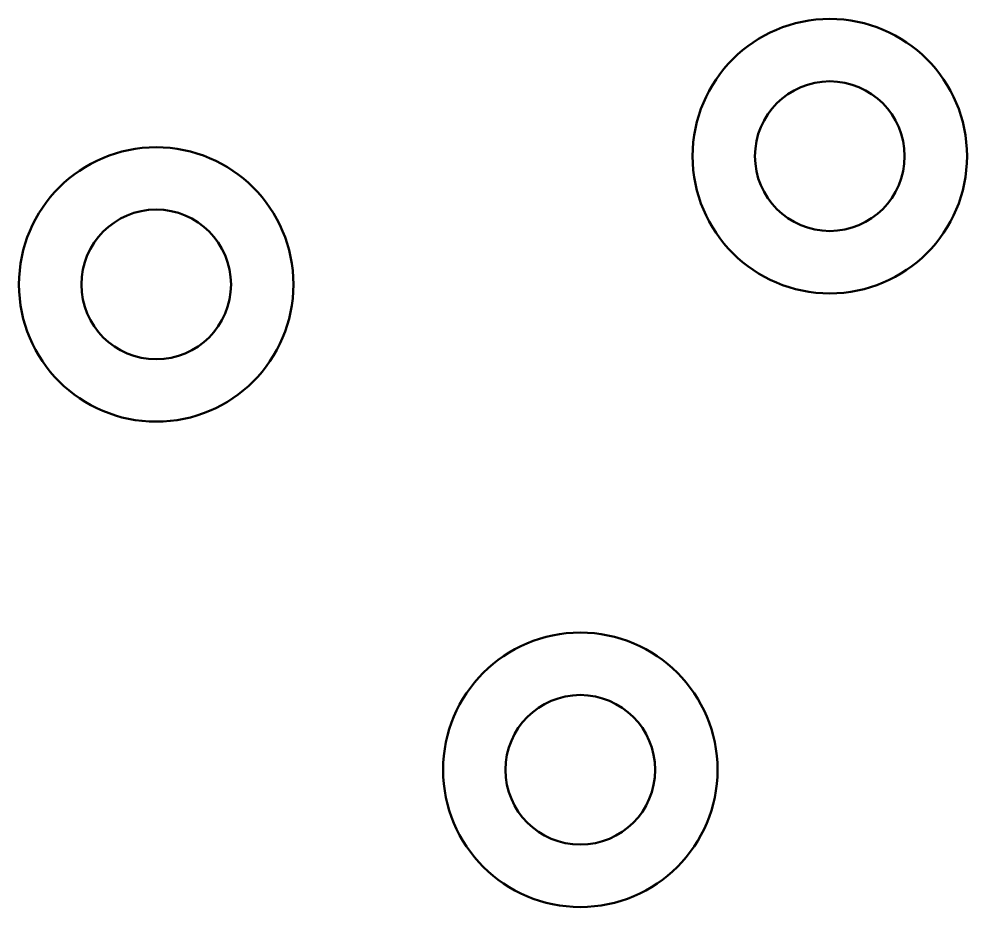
# Model space of a CAD drawing. Header units: millimetres. Extents: x 440 to 3345, y 301 to 1495.
# Drawn here: x 3269.1 to 3345.1, y 1424.3 to 1495.5 of the extents above.
import ezdxf

# ---------------------------------------------------------------- set-up
doc = ezdxf.new("R2010")
doc.units = ezdxf.units.MM
doc.header["$LTSCALE"] = 0.1
doc.layers.get('0').update_dxf_attribs({"color": 3, "lineweight": 50})

msp = doc.modelspace()

# ---------------------------------------------------------------- linework, layer by layer
for centre, radius in [((3334.063, 1484.47), 11), ((3334.063, 1484.47), 6), ((3280.063, 1474.186), 11), ((3280.063, 1474.186), 6), ((3314.063, 1435.274), 11), ((3314.063, 1435.274), 6)]:
    msp.add_circle(centre, radius)

doc.saveas('drawing.dxf')
